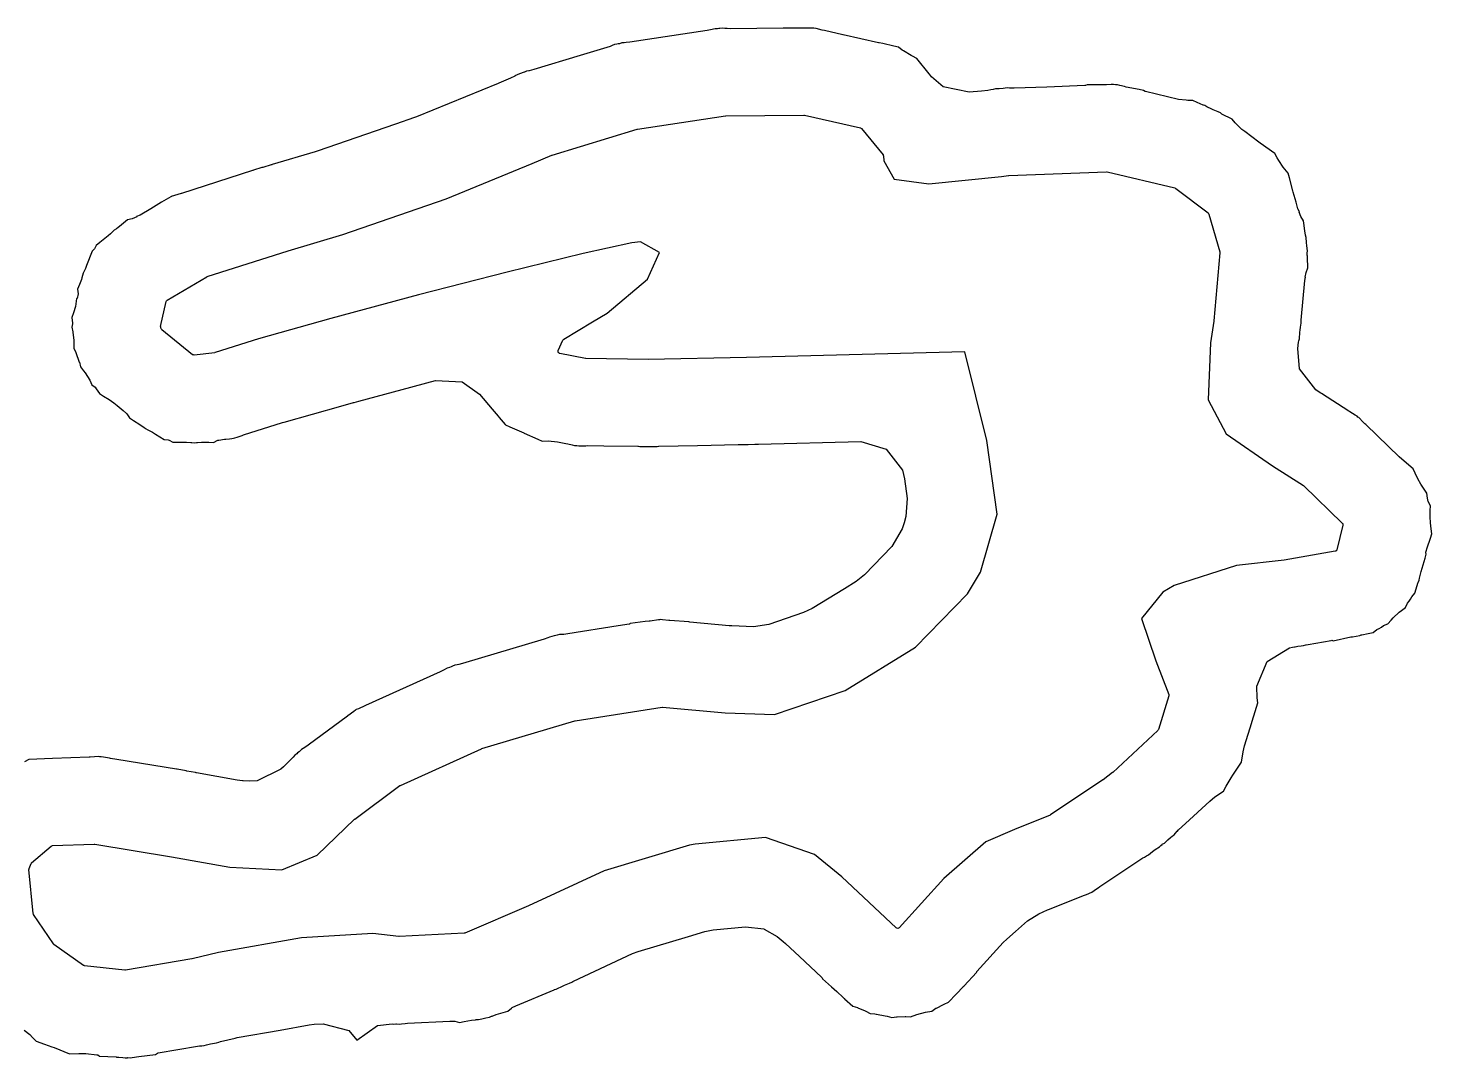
# Model space of a CAD drawing. Extents: x 0.4 to 11.3, y -7.9 to -0.4.
# Drawn here: x 4.2953 to 4.4226, y -3.709 to -3.6156 of the extents above; entities that cross this region are included whole.
import ezdxf

# ---------------------------------------------------------------- set-up
doc = ezdxf.new("R2010")
doc.units = 0
doc.header["$MEASUREMENT"] = 0
doc.layers.add('BLACK', color=7, linetype='CONTINUOUS')

msp = doc.modelspace()

# ---------------------------------------------------------------- linework, layer by layer
at = {"layer": 'BLACK', "linetype": 'CONTINUOUS'}
for p, q in [((4.35686, -3.61579), (4.34985, -3.61686)), ((4.35716, -3.61573), (4.35686, -3.61579)), ((4.35758, -3.61564), (4.35716, -3.61573)), ((4.3578, -3.61563), (4.35758, -3.61564)), ((4.35792, -3.61562), (4.3578, -3.61563)), ((4.35803, -3.61562), (4.35792, -3.61562)), ((4.35824, -3.61558), (4.35803, -3.61562)), ((4.35846, -3.6156), (4.35824, -3.61558)), ((4.35867, -3.61562), (4.35846, -3.6156)), ((4.35846, -3.6156), (4.35846, -3.6156)), ((4.35899, -3.61563), (4.35867, -3.61562)), ((4.36376, -3.61559), (4.35899, -3.61563)), ((4.36377, -3.61558), (4.36376, -3.61559)), ((4.36376, -3.61559), (4.36376, -3.61559)), ((4.36382, -3.61558), (4.36377, -3.61558)), ((4.36465, -3.61558), (4.36382, -3.61558)), ((4.36382, -3.61558), (4.36382, -3.61558)), ((4.36566, -3.61558), (4.36465, -3.61558)), ((4.36651, -3.61557), (4.36566, -3.61558)), ((4.36566, -3.61558), (4.36566, -3.61558)), ((4.36652, -3.61558), (4.36651, -3.61557)), ((4.36653, -3.61558), (4.36652, -3.61558)), ((4.36674, -3.61562), (4.36653, -3.61558)), ((4.3673, -3.61575), (4.36674, -3.61562)), ((4.36674, -3.61562), (4.36674, -3.61562)), ((4.36731, -3.61575), (4.3673, -3.61575)), ((4.3675, -3.61579), (4.36731, -3.61575)), ((4.36917, -3.61617), (4.3675, -3.61579)), ((4.34825, -3.61715), (4.34806, -3.61723)), ((4.34846, -3.61707), (4.34825, -3.61715)), ((4.34825, -3.61715), (4.34825, -3.61715)), ((4.34867, -3.61704), (4.34846, -3.61707)), ((4.34879, -3.61701), (4.34867, -3.61704)), ((4.3489, -3.61699), (4.34879, -3.61701)), ((4.34911, -3.61692), (4.3489, -3.61699)), ((4.34933, -3.61691), (4.34911, -3.61692)), ((4.34953, -3.61689), (4.34933, -3.61691)), ((4.34933, -3.61691), (4.34933, -3.61691)), ((4.34985, -3.61686), (4.34953, -3.61689)), ((4.3692, -3.61617), (4.36917, -3.61617)), ((4.36917, -3.61617), (4.36917, -3.61617)), ((4.36921, -3.61618), (4.3692, -3.61617)), ((4.37242, -3.6169), (4.36921, -3.61618)), ((4.36921, -3.61618), (4.36921, -3.61618)), ((4.37246, -3.61691), (4.37242, -3.6169)), ((4.37279, -3.61698), (4.37246, -3.61691)), ((4.37379, -3.6172), (4.37279, -3.61698)), ((4.34533, -3.61807), (4.34115, -3.61934)), ((4.34776, -3.61733), (4.34533, -3.61807)), ((4.34806, -3.61723), (4.34776, -3.61733)), ((4.37422, -3.61729), (4.37379, -3.6172)), ((4.37379, -3.6172), (4.37379, -3.6172)), ((4.37457, -3.61756), (4.37422, -3.61729)), ((4.37467, -3.61764), (4.37457, -3.61756)), ((4.37457, -3.61756), (4.37457, -3.61756)), ((4.37537, -3.61807), (4.37467, -3.61764)), ((4.37549, -3.61813), (4.37537, -3.61807)), ((4.37589, -3.61832), (4.37549, -3.61813)), ((4.37701, -3.61972), (4.37589, -3.61832)), ((4.34026, -3.61958), (4.33985, -3.61973)), ((4.34028, -3.61957), (4.34026, -3.61958)), ((4.34048, -3.61948), (4.34028, -3.61957)), ((4.34028, -3.61957), (4.34028, -3.61957)), ((4.3407, -3.61944), (4.34048, -3.61948)), ((4.34072, -3.61944), (4.3407, -3.61944)), ((4.3407, -3.61944), (4.3407, -3.61944)), ((4.34115, -3.61934), (4.34072, -3.61944)), ((4.3379, -3.6206), (4.3305, -3.62361)), ((4.33797, -3.62057), (4.3379, -3.6206)), ((4.33902, -3.62011), (4.33797, -3.62057)), ((4.33941, -3.61992), (4.33902, -3.62011)), ((4.33943, -3.61991), (4.33941, -3.61992)), ((4.33962, -3.6198), (4.33943, -3.61991)), ((4.33943, -3.61991), (4.33943, -3.61991)), ((4.33985, -3.61973), (4.33962, -3.6198)), ((4.37704, -3.61975), (4.37701, -3.61972)), ((4.37723, -3.61999), (4.37704, -3.61975)), ((4.37829, -3.62089), (4.37723, -3.61999)), ((4.38064, -3.62139), (4.37829, -3.62089)), ((4.38769, -3.62092), (4.38472, -3.62102)), ((4.39113, -3.62079), (4.38769, -3.62092)), ((4.39118, -3.62078), (4.39113, -3.62079)), ((4.39133, -3.62071), (4.39118, -3.62078)), ((4.39186, -3.62071), (4.39133, -3.62071)), ((4.39292, -3.62072), (4.39186, -3.62071)), ((4.39309, -3.62072), (4.39292, -3.62072)), ((4.39352, -3.6207), (4.39309, -3.62072)), ((4.39374, -3.6207), (4.39352, -3.6207)), ((4.39352, -3.6207), (4.39352, -3.6207)), ((4.39392, -3.62073), (4.39374, -3.6207)), ((4.39409, -3.62073), (4.39392, -3.62073)), ((4.3943, -3.62078), (4.39409, -3.62073)), ((4.39473, -3.62088), (4.3943, -3.62078)), ((4.3943, -3.62078), (4.3943, -3.62078)), ((4.39489, -3.62092), (4.39473, -3.62088)), ((4.39607, -3.62114), (4.39489, -3.62092)), ((4.38176, -3.62128), (4.38064, -3.62139)), ((4.38234, -3.62122), (4.38176, -3.62128)), ((4.3826, -3.62117), (4.38234, -3.62122)), ((4.38281, -3.62114), (4.3826, -3.62117)), ((4.3826, -3.62117), (4.3826, -3.62117)), ((4.38302, -3.62108), (4.38281, -3.62114)), ((4.38324, -3.62108), (4.38302, -3.62108)), ((4.38337, -3.62107), (4.38324, -3.62108)), ((4.38324, -3.62108), (4.38324, -3.62108)), ((4.38373, -3.62104), (4.38337, -3.62107)), ((4.38408, -3.621), (4.38373, -3.62104)), ((4.3843, -3.62102), (4.38408, -3.621)), ((4.38442, -3.62101), (4.3843, -3.62102)), ((4.38472, -3.62102), (4.38442, -3.62101)), ((4.39646, -3.62122), (4.39607, -3.62114)), ((4.39607, -3.62114), (4.39607, -3.62114)), ((4.39659, -3.62132), (4.39646, -3.62122)), ((4.39664, -3.62133), (4.39659, -3.62132)), ((4.39962, -3.62204), (4.39664, -3.62133)), ((4.40032, -3.62211), (4.39962, -3.62204)), ((4.40048, -3.62214), (4.40032, -3.62211)), ((4.40092, -3.62213), (4.40048, -3.62214)), ((4.40132, -3.62232), (4.40092, -3.62213)), ((4.35055, -3.62474), (4.35852, -3.62353)), ((4.35852, -3.62353), (4.35854, -3.62353)), ((4.35854, -3.62353), (4.35855, -3.62352)), ((4.35855, -3.62352), (4.36564, -3.62347)), ((4.36564, -3.62347), (4.36566, -3.62348)), ((4.36566, -3.62348), (4.36569, -3.62348)), ((4.36569, -3.62348), (4.37077, -3.62462)), ((4.40186, -3.62256), (4.40132, -3.62232)), ((4.40189, -3.62257), (4.40186, -3.62256)), ((4.40201, -3.6226), (4.40189, -3.62257)), ((4.40221, -3.6227), (4.40201, -3.6226)), ((4.40266, -3.62292), (4.40221, -3.6227)), ((4.40277, -3.62298), (4.40266, -3.62292)), ((4.40323, -3.62318), (4.40277, -3.62298)), ((4.40343, -3.62327), (4.40323, -3.62318)), ((4.40323, -3.62318), (4.40323, -3.62318)), ((4.40353, -3.62335), (4.40343, -3.62327)), ((4.40356, -3.62337), (4.40353, -3.62335)), ((4.40449, -3.62382), (4.40356, -3.62337)), ((4.32858, -3.62428), (4.32147, -3.62673)), ((4.3303, -3.62369), (4.32858, -3.62428)), ((4.3305, -3.62361), (4.3303, -3.62369)), ((4.34279, -3.62709), (4.35052, -3.62474)), ((4.35052, -3.62474), (4.35053, -3.62475)), ((4.35053, -3.62475), (4.35055, -3.62474)), ((4.37077, -3.62462), (4.37082, -3.62466)), ((4.37082, -3.62466), (4.37088, -3.62469)), ((4.37088, -3.62469), (4.37282, -3.62706)), ((4.40476, -3.62417), (4.40449, -3.62382)), ((4.4049, -3.62428), (4.40476, -3.62417)), ((4.40538, -3.62476), (4.4049, -3.62428)), ((4.40564, -3.62496), (4.40538, -3.62476)), ((4.40692, -3.62593), (4.40564, -3.62496)), ((4.40703, -3.62601), (4.40692, -3.62593)), ((4.40837, -3.62696), (4.40703, -3.62601)), ((4.32131, -3.62678), (4.3174, -3.62795)), ((4.32147, -3.62673), (4.32131, -3.62678)), ((4.34098, -3.62786), (4.34276, -3.6271)), ((4.34276, -3.6271), (4.34278, -3.6271)), ((4.34278, -3.6271), (4.34279, -3.62709)), ((4.37282, -3.62706), (4.37284, -3.62712)), ((4.37284, -3.62712), (4.37287, -3.62717)), ((4.37287, -3.62717), (4.37288, -3.62762)), ((4.40858, -3.62734), (4.40837, -3.62696)), ((4.40872, -3.62758), (4.40858, -3.62734)), ((4.31562, -3.6285), (4.30916, -3.63057)), ((4.31564, -3.62849), (4.31562, -3.6285)), ((4.31571, -3.62845), (4.31564, -3.62849)), ((4.31647, -3.62823), (4.31571, -3.62845)), ((4.31654, -3.62821), (4.31647, -3.62823)), ((4.3173, -3.62796), (4.31654, -3.62821)), ((4.31738, -3.62796), (4.3173, -3.62796)), ((4.3174, -3.62795), (4.31738, -3.62796)), ((4.33318, -3.63105), (4.34098, -3.62786)), ((4.37288, -3.62762), (4.37382, -3.62927)), ((4.38422, -3.62894), (4.39311, -3.62862)), ((4.39311, -3.62862), (4.39314, -3.62863)), ((4.39314, -3.62863), (4.39316, -3.62862)), ((4.39316, -3.62862), (4.3993, -3.63007)), ((4.40913, -3.62819), (4.40872, -3.62758)), ((4.40959, -3.62874), (4.40913, -3.62819)), ((4.37382, -3.62927), (4.37699, -3.6297)), ((4.37699, -3.6297), (4.38356, -3.62903)), ((4.38356, -3.62903), (4.3842, -3.62894)), ((4.3842, -3.62894), (4.38421, -3.62894)), ((4.38421, -3.62894), (4.38422, -3.62894)), ((4.4097, -3.62916), (4.40959, -3.62874)), ((4.40999, -3.63032), (4.4097, -3.62916)), ((4.30822, -3.63087), (4.30737, -3.63137)), ((4.30823, -3.63087), (4.30822, -3.63087)), ((4.30825, -3.63086), (4.30823, -3.63087)), ((4.30915, -3.63058), (4.30825, -3.63086)), ((4.30916, -3.63057), (4.30915, -3.63058)), ((4.32381, -3.63428), (4.33318, -3.63105)), ((4.3993, -3.63007), (4.39934, -3.6301)), ((4.39934, -3.6301), (4.39938, -3.63011)), ((4.39938, -3.63011), (4.40231, -3.63234)), ((4.41002, -3.63046), (4.40999, -3.63032)), ((4.41029, -3.63137), (4.41002, -3.63046)), ((4.3064, -3.63195), (4.30541, -3.63253)), ((4.30737, -3.63137), (4.3064, -3.63195)), ((4.40231, -3.63234), (4.40234, -3.63239)), ((4.40234, -3.63239), (4.40238, -3.63244)), ((4.40238, -3.63244), (4.40338, -3.63588)), ((4.41046, -3.63195), (4.41029, -3.63137)), ((4.4106, -3.63225), (4.41046, -3.63195)), ((4.41057, -3.63226), (4.4106, -3.63225)), ((4.41072, -3.63267), (4.41057, -3.63226)), ((4.30344, -3.63366), (4.30327, -3.63379)), ((4.30356, -3.63357), (4.30344, -3.63366)), ((4.30429, -3.63297), (4.30356, -3.63357)), ((4.30471, -3.63287), (4.30429, -3.63297)), ((4.30511, -3.63268), (4.30471, -3.63287)), ((4.30541, -3.63253), (4.3051, -3.63266)), ((4.3051, -3.63266), (4.30511, -3.63268)), ((4.41097, -3.63304), (4.41072, -3.63267)), ((4.41102, -3.63347), (4.41097, -3.63304)), ((4.41109, -3.63398), (4.41102, -3.63347)), ((4.41102, -3.63347), (4.41102, -3.63347)), ((4.30252, -3.63441), (4.30176, -3.63503)), ((4.30273, -3.63423), (4.30252, -3.63441)), ((4.30292, -3.63405), (4.30273, -3.63423)), ((4.30308, -3.6339), (4.30292, -3.63405)), ((4.30292, -3.63405), (4.30292, -3.63405)), ((4.30327, -3.63379), (4.30308, -3.6339)), ((4.31884, -3.63576), (4.32381, -3.63428)), ((4.35082, -3.63495), (4.35004, -3.63506)), ((4.35253, -3.63593), (4.35082, -3.63495)), ((4.41112, -3.63413), (4.41109, -3.63398)), ((4.41112, -3.63414), (4.41112, -3.63413)), ((4.41115, -3.63435), (4.41112, -3.63414)), ((4.41122, -3.63456), (4.41115, -3.63435)), ((4.41124, -3.63503), (4.41122, -3.63456)), ((4.30107, -3.63579), (4.30057, -3.63711)), ((4.30129, -3.63558), (4.30107, -3.63579)), ((4.30142, -3.6353), (4.30129, -3.63558)), ((4.30176, -3.63503), (4.30142, -3.6353)), ((4.30176, -3.63503), (4.30176, -3.63503)), ((4.3115, -3.63811), (4.31884, -3.63576)), ((4.31884, -3.63576), (4.31884, -3.63576)), ((4.31884, -3.63576), (4.31884, -3.63576)), ((4.34561, -3.63602), (4.33872, -3.63771)), ((4.35004, -3.63506), (4.34561, -3.63602)), ((4.35145, -3.63834), (4.35253, -3.63593)), ((4.40339, -3.63596), (4.40282, -3.64213)), ((4.40338, -3.63588), (4.40338, -3.63592)), ((4.40338, -3.63592), (4.40339, -3.63596)), ((4.41127, -3.63532), (4.41124, -3.63503)), ((4.41133, -3.63577), (4.41127, -3.63532)), ((4.41131, -3.63599), (4.41133, -3.63577)), ((4.41131, -3.63621), (4.41131, -3.63599)), ((4.41132, -3.63621), (4.41131, -3.63621)), ((4.41132, -3.63637), (4.41132, -3.63621)), ((4.30046, -3.63737), (4.30034, -3.63761)), ((4.30057, -3.63711), (4.30046, -3.63737)), ((4.30057, -3.63711), (4.30057, -3.63711)), ((4.4112, -3.63773), (4.41137, -3.63732)), ((4.41137, -3.63732), (4.41132, -3.63637)), ((4.30009, -3.63836), (4.29991, -3.63883)), ((4.30014, -3.63821), (4.30009, -3.63836)), ((4.3002, -3.63802), (4.30014, -3.63821)), ((4.30025, -3.63781), (4.3002, -3.63802)), ((4.30034, -3.63761), (4.30025, -3.63781)), ((4.30034, -3.63761), (4.30034, -3.63761)), ((4.30787, -3.64024), (4.31146, -3.63813)), ((4.31146, -3.63813), (4.31148, -3.63813)), ((4.31148, -3.63813), (4.3115, -3.63811)), ((4.33872, -3.63771), (4.33067, -3.63978)), ((4.33872, -3.63771), (4.33872, -3.63771)), ((4.3478, -3.64143), (4.35145, -3.63834)), ((4.41075, -3.64205), (4.41108, -3.63848)), ((4.41108, -3.63848), (4.41116, -3.63817)), ((4.41113, -3.63816), (4.4112, -3.63773)), ((4.41116, -3.63817), (4.41113, -3.63816)), ((4.29979, -3.63967), (4.29972, -3.64011)), ((4.29991, -3.63883), (4.29975, -3.63924)), ((4.29975, -3.63924), (4.29979, -3.63967)), ((4.33067, -3.63978), (4.32271, -3.64191)), ((4.29956, -3.64083), (4.29937, -3.64139)), ((4.29965, -3.6401), (4.29956, -3.64083)), ((4.29972, -3.64011), (4.29965, -3.6401)), ((4.30728, -3.64263), (4.30777, -3.64037)), ((4.30777, -3.64036), (4.30782, -3.64031)), ((4.30778, -3.64037), (4.30777, -3.64036)), ((4.30777, -3.64037), (4.30778, -3.64037)), ((4.30782, -3.64031), (4.30786, -3.64025)), ((4.30786, -3.64025), (4.30787, -3.64024)), ((4.30786, -3.64025), (4.30786, -3.64025)), ((4.29937, -3.64139), (4.29922, -3.64183)), ((4.29922, -3.64183), (4.29928, -3.64235)), ((4.29929, -3.64241), (4.29922, -3.6427)), ((4.29928, -3.64235), (4.29929, -3.64235)), ((4.29929, -3.64235), (4.29929, -3.64241)), ((4.30729, -3.64268), (4.30728, -3.64263)), ((4.32271, -3.64191), (4.31615, -3.64377)), ((4.32271, -3.64191), (4.32271, -3.64191)), ((4.34385, -3.64379), (4.34646, -3.64222)), ((4.34646, -3.64222), (4.3478, -3.64143)), ((4.34646, -3.64222), (4.34646, -3.64222)), ((4.34646, -3.64222), (4.34646, -3.64222)), ((4.40282, -3.64214), (4.40254, -3.64413)), ((4.40282, -3.64213), (4.40282, -3.64214)), ((4.40282, -3.64214), (4.40282, -3.64214)), ((4.41071, -3.6427), (4.41076, -3.64235)), ((4.41075, -3.64217), (4.41075, -3.64205)), ((4.41076, -3.64235), (4.41075, -3.64217)), ((4.29922, -3.6427), (4.29931, -3.64313)), ((4.29931, -3.64313), (4.29931, -3.64314)), ((4.29931, -3.64314), (4.2994, -3.64391)), ((4.2994, -3.64391), (4.29941, -3.64461)), ((4.30729, -3.64274), (4.30729, -3.64268)), ((4.30733, -3.64285), (4.30729, -3.64274)), ((4.30737, -3.64289), (4.30733, -3.64285)), ((4.30739, -3.64293), (4.30737, -3.64289)), ((4.31018, -3.6452), (4.30739, -3.64293)), ((4.31615, -3.64377), (4.31223, -3.64501)), ((4.34335, -3.64482), (4.34377, -3.64387)), ((4.34377, -3.64387), (4.34382, -3.64383)), ((4.34382, -3.64383), (4.34385, -3.64379)), ((4.41054, -3.64394), (4.4106, -3.64377)), ((4.4106, -3.64377), (4.41065, -3.64315)), ((4.41065, -3.64315), (4.41067, -3.64296)), ((4.41067, -3.64296), (4.41071, -3.6427)), ((4.29941, -3.64461), (4.2996, -3.645)), ((4.2996, -3.645), (4.2996, -3.64501)), ((4.2996, -3.64501), (4.2999, -3.64586)), ((4.31219, -3.64502), (4.31033, -3.64524)), ((4.31221, -3.64501), (4.31219, -3.64502)), ((4.31223, -3.64501), (4.31221, -3.64501)), ((4.34334, -3.64486), (4.34335, -3.64485)), ((4.34335, -3.64492), (4.34334, -3.64486)), ((4.34335, -3.64485), (4.34335, -3.64482)), ((4.34335, -3.64497), (4.34335, -3.64492)), ((4.34336, -3.64499), (4.34335, -3.64497)), ((4.34337, -3.64501), (4.34336, -3.64499)), ((4.34341, -3.64504), (4.34337, -3.64501)), ((4.34345, -3.64508), (4.34341, -3.64504)), ((4.34347, -3.64508), (4.34345, -3.64508)), ((4.34349, -3.6451), (4.34347, -3.64508)), ((4.34582, -3.64554), (4.34349, -3.6451)), ((4.38025, -3.64495), (4.36043, -3.64544)), ((4.38225, -3.65297), (4.38025, -3.64495)), ((4.40254, -3.64413), (4.40232, -3.64928)), ((4.41044, -3.64462), (4.41052, -3.64405)), ((4.41062, -3.64647), (4.41044, -3.64462)), ((4.41052, -3.64405), (4.41054, -3.64394)), ((4.2999, -3.64586), (4.29991, -3.64588)), ((4.29991, -3.64588), (4.30001, -3.64631)), ((4.30001, -3.64631), (4.30028, -3.64666)), ((4.31019, -3.6452), (4.31018, -3.6452)), ((4.31026, -3.64522), (4.31019, -3.6452)), ((4.31019, -3.6452), (4.31019, -3.6452)), ((4.31033, -3.64524), (4.31026, -3.64522)), ((4.31033, -3.64524), (4.31033, -3.64524)), ((4.31033, -3.64524), (4.31033, -3.64524)), ((4.34584, -3.64554), (4.34582, -3.64554)), ((4.34586, -3.64555), (4.34584, -3.64554)), ((4.35151, -3.64562), (4.34586, -3.64555)), ((4.35152, -3.64562), (4.35151, -3.64561)), ((4.35151, -3.64561), (4.35151, -3.64562)), ((4.36043, -3.64544), (4.35152, -3.64562)), ((4.36043, -3.64544), (4.36043, -3.64544)), ((4.36043, -3.64544), (4.36043, -3.64544)), ((4.30028, -3.64666), (4.30028, -3.64666)), ((4.30028, -3.64666), (4.30043, -3.64685)), ((4.30043, -3.64685), (4.30085, -3.64752)), ((4.30085, -3.64752), (4.30105, -3.64792)), ((4.32919, -3.64835), (4.33222, -3.64754)), ((4.33222, -3.64754), (4.33463, -3.64766)), ((4.33463, -3.64766), (4.3362, -3.64877)), ((4.41209, -3.64838), (4.41062, -3.64647)), ((4.30105, -3.64792), (4.30134, -3.64815)), ((4.30134, -3.64815), (4.30144, -3.64828)), ((4.30144, -3.64828), (4.30172, -3.64872)), ((4.30172, -3.64872), (4.3021, -3.64895)), ((4.3021, -3.64895), (4.3021, -3.64895)), ((4.3021, -3.64895), (4.30262, -3.64927)), ((4.32525, -3.6494), (4.32919, -3.64835)), ((4.3362, -3.64877), (4.33736, -3.65013)), ((4.41248, -3.64865), (4.41209, -3.64838)), ((4.41259, -3.64872), (4.41248, -3.64865)), ((4.41509, -3.65033), (4.41259, -3.64872)), ((4.30262, -3.64927), (4.30304, -3.64957)), ((4.30304, -3.64957), (4.30333, -3.6498)), ((4.30333, -3.6498), (4.30389, -3.65026)), ((4.30389, -3.65026), (4.30419, -3.65052)), ((4.31848, -3.65131), (4.32362, -3.64986)), ((4.32362, -3.64986), (4.32478, -3.64953)), ((4.32478, -3.64953), (4.32483, -3.64952)), ((4.32483, -3.64952), (4.32525, -3.6494)), ((4.33736, -3.65013), (4.3379, -3.65078)), ((4.40232, -3.64928), (4.40394, -3.65236)), ((4.30419, -3.65052), (4.30422, -3.65056)), ((4.30422, -3.65056), (4.30446, -3.65093)), ((4.30446, -3.65093), (4.30483, -3.65116)), ((4.30483, -3.65116), (4.3054, -3.65152)), ((4.3054, -3.65152), (4.30571, -3.65173)), ((4.31481, -3.65247), (4.31835, -3.65135)), ((4.31835, -3.65135), (4.31848, -3.65131)), ((4.3379, -3.65078), (4.33801, -3.6509)), ((4.33801, -3.6509), (4.33853, -3.65153)), ((4.33853, -3.65153), (4.33855, -3.65154)), ((4.33855, -3.65154), (4.33857, -3.65156)), ((4.41517, -3.65037), (4.41509, -3.65033)), ((4.41566, -3.65067), (4.41517, -3.65037)), ((4.41584, -3.65078), (4.41566, -3.65067)), ((4.41566, -3.65067), (4.41566, -3.65067)), ((4.41591, -3.65085), (4.41584, -3.65078)), ((4.416, -3.6509), (4.41591, -3.65085)), ((4.41639, -3.65131), (4.416, -3.6509)), ((4.41654, -3.65146), (4.41639, -3.65131)), ((4.41661, -3.65153), (4.41654, -3.65146)), ((4.41867, -3.65353), (4.41661, -3.65153)), ((4.30571, -3.65173), (4.30575, -3.65176)), ((4.30575, -3.65176), (4.30592, -3.6519)), ((4.30592, -3.6519), (4.30612, -3.652)), ((4.30612, -3.652), (4.30612, -3.652)), ((4.30612, -3.652), (4.30619, -3.65204)), ((4.30619, -3.65204), (4.30654, -3.65223)), ((4.30654, -3.65223), (4.30681, -3.6524)), ((4.30681, -3.6524), (4.30759, -3.65288)), ((4.31352, -3.65283), (4.31374, -3.65281)), ((4.31374, -3.65281), (4.31388, -3.65277)), ((4.31388, -3.65277), (4.31401, -3.65275)), ((4.31401, -3.65275), (4.31422, -3.65268)), ((4.31422, -3.65268), (4.31469, -3.65251)), ((4.31422, -3.65268), (4.31422, -3.65268)), ((4.31469, -3.65251), (4.31481, -3.65247)), ((4.33857, -3.65156), (4.33896, -3.65173)), ((4.33896, -3.65173), (4.33896, -3.65173)), ((4.33896, -3.65173), (4.34023, -3.65229)), ((4.34023, -3.65229), (4.34025, -3.6523)), ((4.34025, -3.6523), (4.3415, -3.65286)), ((4.40394, -3.65236), (4.40817, -3.65527)), ((4.30759, -3.65288), (4.30797, -3.65292)), ((4.30797, -3.65292), (4.30805, -3.65295)), ((4.30805, -3.65295), (4.3084, -3.65312)), ((4.3084, -3.65312), (4.30942, -3.65313)), ((4.30942, -3.65313), (4.30963, -3.65313)), ((4.30963, -3.65313), (4.31003, -3.65315)), ((4.31003, -3.65315), (4.31012, -3.65316)), ((4.31012, -3.65316), (4.31034, -3.65318)), ((4.31034, -3.65318), (4.31055, -3.65316)), ((4.31055, -3.65316), (4.31062, -3.65316)), ((4.31062, -3.65316), (4.31099, -3.65314)), ((4.31099, -3.65314), (4.31165, -3.65314)), ((4.31165, -3.65314), (4.31165, -3.65314)), ((4.31165, -3.65314), (4.31209, -3.65315)), ((4.31209, -3.65315), (4.31248, -3.65296)), ((4.31248, -3.65296), (4.31255, -3.65295)), ((4.31255, -3.65295), (4.31307, -3.65287)), ((4.31307, -3.65287), (4.31321, -3.65286)), ((4.31321, -3.65286), (4.31352, -3.65283)), ((4.31352, -3.65283), (4.31352, -3.65283)), ((4.3415, -3.65286), (4.3415, -3.65286)), ((4.3415, -3.65286), (4.3419, -3.65304)), ((4.3419, -3.65304), (4.34244, -3.65302)), ((4.34244, -3.65302), (4.34328, -3.65309)), ((4.34328, -3.65309), (4.34404, -3.65324)), ((4.34404, -3.65324), (4.34422, -3.65328)), ((4.34422, -3.65328), (4.34463, -3.65338)), ((4.34463, -3.65338), (4.34463, -3.65338)), ((4.34463, -3.65338), (4.34484, -3.65343)), ((4.34484, -3.65343), (4.34504, -3.65343)), ((4.34504, -3.65343), (4.34522, -3.65347)), ((4.34522, -3.65347), (4.34544, -3.65346)), ((4.34544, -3.65346), (4.34572, -3.65345)), ((4.34544, -3.65346), (4.34544, -3.65346)), ((4.34572, -3.65345), (4.34586, -3.65345)), ((4.34586, -3.65345), (4.34604, -3.65344)), ((4.34604, -3.65344), (4.34749, -3.65346)), ((4.34749, -3.65346), (4.35059, -3.6535)), ((4.35059, -3.6535), (4.35064, -3.6535)), ((4.35064, -3.6535), (4.35076, -3.65353)), ((4.35076, -3.65353), (4.35148, -3.65351)), ((4.35148, -3.65351), (4.35161, -3.65351)), ((4.35161, -3.65351), (4.35167, -3.65351)), ((4.35167, -3.65351), (4.35211, -3.65352)), ((4.35211, -3.65352), (4.35211, -3.65352)), ((4.35211, -3.65352), (4.35233, -3.65352)), ((4.35233, -3.65352), (4.35245, -3.65349)), ((4.35245, -3.65349), (4.35249, -3.65349)), ((4.35249, -3.65349), (4.35598, -3.65342)), ((4.35598, -3.65342), (4.35969, -3.65335)), ((4.35969, -3.65335), (4.35969, -3.65335)), ((4.35969, -3.65335), (4.3597, -3.65335)), ((4.3597, -3.65335), (4.35975, -3.65335)), ((4.35975, -3.65335), (4.35997, -3.65334)), ((4.35975, -3.65335), (4.35975, -3.65335)), ((4.35997, -3.65334), (4.3606, -3.65333)), ((4.3606, -3.65333), (4.36119, -3.65332)), ((4.36119, -3.65332), (4.36145, -3.65331)), ((4.36145, -3.65331), (4.36145, -3.65331)), ((4.36145, -3.65331), (4.3615, -3.65331)), ((4.3615, -3.65331), (4.36152, -3.65331)), ((4.36152, -3.65331), (4.37081, -3.65308)), ((4.36152, -3.65331), (4.36152, -3.65331)), ((4.37081, -3.65308), (4.37312, -3.65377)), ((4.37312, -3.65377), (4.37458, -3.65568)), ((4.38318, -3.65966), (4.38225, -3.65297)), ((4.41964, -3.65447), (4.41867, -3.65353)), ((4.40817, -3.65527), (4.41097, -3.65706)), ((4.41988, -3.65468), (4.41964, -3.65447)), ((4.42093, -3.65555), (4.41988, -3.65468)), ((4.37458, -3.65568), (4.37476, -3.65644)), ((4.37476, -3.65644), (4.37501, -3.65825)), ((4.42111, -3.65595), (4.42093, -3.65555)), ((4.42135, -3.65645), (4.42111, -3.65595)), ((4.42111, -3.65595), (4.42111, -3.65595)), ((4.42161, -3.65694), (4.42135, -3.65645)), ((4.41097, -3.65706), (4.41098, -3.65707)), ((4.41098, -3.65707), (4.411, -3.65708)), ((4.411, -3.65708), (4.41449, -3.66047)), ((4.42215, -3.65777), (4.42161, -3.65694)), ((4.42221, -3.65821), (4.42215, -3.65777)), ((4.37501, -3.65825), (4.3749, -3.65987)), ((4.42226, -3.65835), (4.42221, -3.65821)), ((4.42229, -3.6585), (4.42226, -3.65835)), ((4.42248, -3.6589), (4.42229, -3.6585)), ((4.42247, -3.65934), (4.42248, -3.6589)), ((4.37473, -3.66045), (4.37457, -3.66098)), ((4.3749, -3.65987), (4.37473, -3.66045)), ((4.38165, -3.66492), (4.38318, -3.65966)), ((4.41449, -3.66047), (4.41451, -3.6605)), ((4.42246, -3.65989), (4.42247, -3.65934)), ((4.42249, -3.66045), (4.42246, -3.65989)), ((4.42247, -3.65934), (4.42247, -3.65934)), ((4.42256, -3.66098), (4.42249, -3.66045)), ((4.37457, -3.66098), (4.37363, -3.6626)), ((4.41455, -3.66066), (4.414, -3.66289)), ((4.41451, -3.6605), (4.41453, -3.66051)), ((4.41453, -3.66051), (4.41453, -3.66057)), ((4.41453, -3.66057), (4.41455, -3.66061)), ((4.41455, -3.66061), (4.41455, -3.66064)), ((4.41455, -3.66064), (4.41455, -3.66066)), ((4.42248, -3.66185), (4.42262, -3.66143)), ((4.42262, -3.66143), (4.42256, -3.66098)), ((4.37363, -3.6626), (4.37115, -3.66517)), ((4.41388, -3.66301), (4.41385, -3.66303)), ((4.41391, -3.66301), (4.41388, -3.66301)), ((4.41394, -3.66298), (4.41391, -3.66301)), ((4.41397, -3.66295), (4.41394, -3.66298)), ((4.41398, -3.66292), (4.41397, -3.66295)), ((4.414, -3.66289), (4.41398, -3.66292)), ((4.4221, -3.66302), (4.42219, -3.66272)), ((4.42219, -3.66272), (4.42248, -3.66185)), ((4.42248, -3.66185), (4.42248, -3.66185)), ((4.40921, -3.66384), (4.40489, -3.66431)), ((4.40922, -3.66383), (4.40921, -3.66384)), ((4.41385, -3.66303), (4.40922, -3.66383)), ((4.40922, -3.66383), (4.40922, -3.66383)), ((4.42165, -3.66485), (4.422, -3.66364)), ((4.422, -3.66364), (4.4221, -3.66329)), ((4.422, -3.66364), (4.422, -3.66364)), ((4.42207, -3.66314), (4.42208, -3.6631)), ((4.4221, -3.66329), (4.42207, -3.66314)), ((4.42208, -3.6631), (4.4221, -3.66302)), ((4.37115, -3.66517), (4.37039, -3.66578)), ((4.38047, -3.66689), (4.38165, -3.66492)), ((4.40489, -3.66431), (4.39924, -3.66614)), ((4.42145, -3.66566), (4.4215, -3.66545)), ((4.4215, -3.66545), (4.42161, -3.66499)), ((4.4215, -3.66545), (4.4215, -3.66545)), ((4.42161, -3.66499), (4.42165, -3.66485)), ((4.36934, -3.66642), (4.36639, -3.66822)), ((4.37039, -3.66578), (4.36934, -3.66642)), ((4.39821, -3.66673), (4.39627, -3.66912)), ((4.39924, -3.66614), (4.39821, -3.66673)), ((4.42108, -3.66684), (4.42137, -3.66584)), ((4.42137, -3.66584), (4.42139, -3.66579)), ((4.42139, -3.66579), (4.42145, -3.66566)), ((4.37578, -3.67173), (4.38047, -3.66689)), ((4.42021, -3.66813), (4.42041, -3.66774)), ((4.42041, -3.66774), (4.42055, -3.66756)), ((4.42055, -3.66756), (4.42068, -3.66737)), ((4.42068, -3.66737), (4.42079, -3.66717)), ((4.42079, -3.66717), (4.42108, -3.66684)), ((4.3516, -3.66936), (4.35125, -3.66941)), ((4.35168, -3.66935), (4.3516, -3.66936)), ((4.35245, -3.66923), (4.35168, -3.66935)), ((4.35254, -3.66923), (4.35245, -3.66923)), ((4.35262, -3.66922), (4.35254, -3.66923)), ((4.3528, -3.66924), (4.35262, -3.66922)), ((4.3534, -3.66929), (4.3528, -3.66924)), ((4.3528, -3.66924), (4.3528, -3.66924)), ((4.35348, -3.6693), (4.3534, -3.66929)), ((4.35521, -3.66942), (4.35348, -3.6693)), ((4.36561, -3.66859), (4.36246, -3.66966)), ((4.36639, -3.66822), (4.36561, -3.66859)), ((4.39627, -3.66912), (4.39757, -3.67297)), ((4.41863, -3.6696), (4.41892, -3.66927)), ((4.41892, -3.66927), (4.41911, -3.66906)), ((4.41892, -3.66927), (4.41892, -3.66927)), ((4.41911, -3.66906), (4.41964, -3.66856)), ((4.41964, -3.66856), (4.41986, -3.66839)), ((4.41986, -3.66839), (4.42021, -3.66813)), ((4.34327, -3.67064), (4.34313, -3.67067)), ((4.34348, -3.67058), (4.34327, -3.67064)), ((4.3437, -3.67057), (4.34348, -3.67058)), ((4.34385, -3.67056), (4.3437, -3.67057)), ((4.3437, -3.67057), (4.3437, -3.67057)), ((4.34421, -3.67052), (4.34385, -3.67056)), ((4.34878, -3.6698), (4.34421, -3.67052)), ((4.3498, -3.66964), (4.34878, -3.6698)), ((4.34982, -3.66964), (4.3498, -3.66964)), ((4.34989, -3.66959), (4.34982, -3.66964)), ((4.35125, -3.66941), (4.34989, -3.66959)), ((4.35528, -3.66946), (4.35521, -3.66942)), ((4.3553, -3.66946), (4.35528, -3.66946)), ((4.35887, -3.66979), (4.3553, -3.66946)), ((4.3591, -3.6698), (4.35887, -3.66979)), ((4.36107, -3.66987), (4.3591, -3.6698)), ((4.36246, -3.66966), (4.36107, -3.66987)), ((4.41609, -3.67066), (4.41621, -3.67061)), ((4.41621, -3.67061), (4.41627, -3.67059)), ((4.41627, -3.67059), (4.41685, -3.67047)), ((4.41685, -3.67047), (4.41728, -3.67038)), ((4.41728, -3.67038), (4.41763, -3.67011)), ((4.41763, -3.67011), (4.41784, -3.67002)), ((4.41784, -3.67002), (4.41804, -3.6699)), ((4.41804, -3.6699), (4.41823, -3.66977)), ((4.41823, -3.66977), (4.41863, -3.6696)), ((4.34208, -3.671), (4.33468, -3.6732)), ((4.34241, -3.67088), (4.34208, -3.671)), ((4.34255, -3.67083), (4.34241, -3.67088)), ((4.34276, -3.67075), (4.34255, -3.67083)), ((4.34255, -3.67083), (4.34255, -3.67083)), ((4.34297, -3.67071), (4.34276, -3.67075)), ((4.34313, -3.67067), (4.34297, -3.67071)), ((4.3694, -3.67564), (4.37578, -3.67173)), ((4.40766, -3.67303), (4.40971, -3.67177)), ((4.40971, -3.67177), (4.40997, -3.67172)), ((4.40997, -3.67172), (4.41015, -3.67168)), ((4.41015, -3.67168), (4.4102, -3.67168)), ((4.4102, -3.67168), (4.41044, -3.67164)), ((4.41044, -3.67164), (4.41076, -3.67161)), ((4.41076, -3.67161), (4.41098, -3.67158)), ((4.41076, -3.67161), (4.41076, -3.67161)), ((4.41098, -3.67158), (4.41118, -3.67151)), ((4.41118, -3.67151), (4.4112, -3.67151)), ((4.4112, -3.67151), (4.41139, -3.67147)), ((4.41139, -3.67147), (4.41349, -3.67111)), ((4.41349, -3.67111), (4.41353, -3.6711)), ((4.41353, -3.6711), (4.41367, -3.67114)), ((4.41367, -3.67114), (4.41527, -3.6708)), ((4.41527, -3.6708), (4.41541, -3.67078)), ((4.41541, -3.67078), (4.41609, -3.67066)), ((4.33468, -3.6732), (4.33434, -3.67329)), ((4.39757, -3.67297), (4.39875, -3.67602)), ((4.40674, -3.67526), (4.40766, -3.67303)), ((4.33264, -3.67396), (4.32587, -3.67702)), ((4.33295, -3.6738), (4.33264, -3.67396)), ((4.33328, -3.67362), (4.33295, -3.6738)), ((4.33349, -3.67356), (4.33328, -3.67362)), ((4.33363, -3.6735), (4.33349, -3.67356)), ((4.33377, -3.67345), (4.33363, -3.6735)), ((4.33397, -3.67336), (4.33377, -3.67345)), ((4.33419, -3.67332), (4.33397, -3.67336)), ((4.33434, -3.67329), (4.33419, -3.67332)), ((4.33419, -3.67332), (4.33419, -3.67332)), ((4.36296, -3.67783), (4.3694, -3.67564)), ((4.40673, -3.67539), (4.40674, -3.67526)), ((4.40676, -3.67624), (4.40673, -3.67539)), ((4.32587, -3.67702), (4.32582, -3.67705)), ((4.39875, -3.67615), (4.39782, -3.67918)), ((4.39875, -3.67602), (4.39875, -3.67608)), ((4.39875, -3.67608), (4.39875, -3.67615)), ((4.40646, -3.67796), (4.40684, -3.67676)), ((4.40678, -3.67633), (4.40676, -3.67624)), ((4.40684, -3.67676), (4.40678, -3.67633)), ((4.32423, -3.67799), (4.32067, -3.68062)), ((4.32426, -3.67796), (4.32423, -3.67799)), ((4.3248, -3.67755), (4.32426, -3.67796)), ((4.32495, -3.67744), (4.3248, -3.67755)), ((4.3248, -3.67755), (4.3248, -3.67755)), ((4.32499, -3.67742), (4.32495, -3.67744)), ((4.32503, -3.67739), (4.32499, -3.67742)), ((4.32522, -3.67731), (4.32503, -3.67739)), ((4.32582, -3.67705), (4.32522, -3.67731)), ((4.32522, -3.67731), (4.32522, -3.67731)), ((4.34488, -3.6784), (4.35277, -3.67717)), ((4.35277, -3.67717), (4.35279, -3.67717)), ((4.35279, -3.67717), (4.35282, -3.67716)), ((4.35282, -3.67716), (4.3585, -3.67768)), ((4.3585, -3.67768), (4.36296, -3.67783)), ((4.40628, -3.67854), (4.40646, -3.67796)), ((4.33641, -3.68092), (4.34485, -3.67841)), ((4.34485, -3.67841), (4.34487, -3.67841)), ((4.34487, -3.67841), (4.34488, -3.6784)), ((4.39776, -3.67927), (4.39366, -3.68308)), ((4.39778, -3.67922), (4.39776, -3.67927)), ((4.39782, -3.67918), (4.39778, -3.67922)), ((4.40562, -3.68066), (4.40627, -3.67856)), ((4.40627, -3.67856), (4.40628, -3.67854)), ((4.32035, -3.68083), (4.32007, -3.681)), ((4.32067, -3.68062), (4.32035, -3.68083)), ((4.40549, -3.68122), (4.40562, -3.68066)), ((4.29532, -3.6819), (4.29494, -3.68211)), ((4.29747, -3.68182), (4.29532, -3.6819)), ((4.30081, -3.6817), (4.29747, -3.68182)), ((4.3009, -3.68169), (4.30081, -3.6817)), ((4.30168, -3.68165), (4.3009, -3.68169)), ((4.30178, -3.68166), (4.30168, -3.68165)), ((4.30188, -3.68166), (4.30178, -3.68166)), ((4.3021, -3.6817), (4.30188, -3.68166)), ((4.30265, -3.6818), (4.3021, -3.6817)), ((4.3021, -3.6817), (4.3021, -3.6817)), ((4.30274, -3.68182), (4.30265, -3.6818)), ((4.30331, -3.68191), (4.30274, -3.68182)), ((4.30871, -3.6828), (4.30331, -3.68191)), ((4.31898, -3.68204), (4.31842, -3.68258)), ((4.31924, -3.68177), (4.31898, -3.68204)), ((4.3193, -3.6817), (4.31924, -3.68177)), ((4.31946, -3.68152), (4.3193, -3.6817)), ((4.31963, -3.68139), (4.31946, -3.68152)), ((4.3197, -3.68132), (4.31963, -3.68139)), ((4.31984, -3.68121), (4.3197, -3.68132)), ((4.31991, -3.68116), (4.31984, -3.68121)), ((4.32007, -3.681), (4.31991, -3.68116)), ((4.32903, -3.68426), (4.33638, -3.68093)), ((4.33638, -3.68093), (4.3364, -3.68093)), ((4.3364, -3.68093), (4.33641, -3.68092)), ((4.40535, -3.68216), (4.40549, -3.68122)), ((4.30872, -3.6828), (4.30871, -3.6828)), ((4.30879, -3.6828), (4.30872, -3.6828)), ((4.30959, -3.68294), (4.30879, -3.6828)), ((4.30965, -3.68296), (4.30959, -3.68294)), ((4.31045, -3.68309), (4.30965, -3.68296)), ((4.31052, -3.68311), (4.31045, -3.68309)), ((4.31053, -3.68312), (4.31052, -3.68311)), ((4.31421, -3.68379), (4.31053, -3.68312)), ((4.3182, -3.68279), (4.31603, -3.68384)), ((4.31842, -3.68258), (4.3182, -3.68279)), ((4.39365, -3.68309), (4.39278, -3.68376)), ((4.39366, -3.68308), (4.39365, -3.68308)), ((4.39365, -3.68308), (4.39365, -3.68309)), ((4.40441, -3.68357), (4.40456, -3.68333)), ((4.40456, -3.68333), (4.40535, -3.68216)), ((4.31471, -3.68385), (4.31421, -3.68379)), ((4.31478, -3.68385), (4.31471, -3.68385)), ((4.31531, -3.68388), (4.31478, -3.68385)), ((4.31603, -3.68384), (4.31531, -3.68388)), ((4.32489, -3.68732), (4.32899, -3.68428)), ((4.32899, -3.68428), (4.32901, -3.68427)), ((4.32901, -3.68427), (4.32903, -3.68426)), ((4.39277, -3.68377), (4.38801, -3.68694)), ((4.39278, -3.68376), (4.39277, -3.68376)), ((4.39277, -3.68376), (4.39277, -3.68377)), ((4.4037, -3.68478), (4.40396, -3.68433)), ((4.40396, -3.68433), (4.40441, -3.68357)), ((4.40026, -3.68772), (4.40246, -3.68568)), ((4.40246, -3.68568), (4.40292, -3.68531)), ((4.40292, -3.68531), (4.4037, -3.68478)), ((4.38797, -3.68696), (4.38476, -3.68825)), ((4.38799, -3.68695), (4.38797, -3.68696)), ((4.38801, -3.68694), (4.38799, -3.68695)), ((4.32147, -3.6906), (4.32487, -3.68733)), ((4.32487, -3.68733), (4.32488, -3.68733)), ((4.32488, -3.68733), (4.32489, -3.68732)), ((4.38476, -3.68825), (4.38214, -3.68939)), ((4.39936, -3.68858), (4.39952, -3.68842)), ((4.39952, -3.68843), (4.39964, -3.68829)), ((4.39952, -3.68842), (4.39952, -3.68843)), ((4.39964, -3.68829), (4.40026, -3.68772)), ((4.29734, -3.68977), (4.2974, -3.68975)), ((4.2974, -3.68975), (4.29746, -3.68972)), ((4.29746, -3.68972), (4.30126, -3.68958)), ((4.30126, -3.68958), (4.30128, -3.68959)), ((4.30128, -3.68959), (4.3013, -3.68958)), ((4.3013, -3.68958), (4.30826, -3.69073)), ((4.35526, -3.68969), (4.34753, -3.692)), ((4.35577, -3.68958), (4.35526, -3.68969)), ((4.36217, -3.68899), (4.35577, -3.68958)), ((4.36659, -3.69053), (4.36217, -3.68899)), ((4.38214, -3.68939), (4.37833, -3.6927)), ((4.3979, -3.68983), (4.39803, -3.6897)), ((4.39803, -3.6897), (4.39815, -3.68961)), ((4.39815, -3.68961), (4.39816, -3.6896)), ((4.39816, -3.6896), (4.39835, -3.68949)), ((4.39835, -3.68949), (4.39865, -3.68921)), ((4.39865, -3.68921), (4.3989, -3.689)), ((4.3989, -3.689), (4.39905, -3.68888)), ((4.39905, -3.68888), (4.39922, -3.68875)), ((4.39922, -3.68875), (4.39936, -3.68858)), ((4.29558, -3.69129), (4.29734, -3.68977)), ((4.30826, -3.69073), (4.30827, -3.69073)), ((4.30827, -3.69073), (4.30827, -3.69073)), ((4.30827, -3.69073), (4.31355, -3.69169)), ((4.31827, -3.69192), (4.32147, -3.6906)), ((4.36908, -3.69256), (4.36659, -3.69053)), ((4.39249, -3.69344), (4.39639, -3.69084)), ((4.39639, -3.69084), (4.39653, -3.69076)), ((4.39653, -3.69076), (4.39672, -3.69064)), ((4.39653, -3.69076), (4.39653, -3.69076)), ((4.39672, -3.69064), (4.39692, -3.69055)), ((4.39692, -3.69055), (4.39728, -3.69026)), ((4.39728, -3.69026), (4.39752, -3.69009)), ((4.39752, -3.69009), (4.3979, -3.68983)), ((4.29532, -3.69189), (4.29534, -3.69185)), ((4.29573, -3.69589), (4.29532, -3.69189)), ((4.29534, -3.6918), (4.29553, -3.69136)), ((4.29534, -3.69185), (4.29534, -3.6918)), ((4.29553, -3.69136), (4.29556, -3.69133)), ((4.29556, -3.69133), (4.29558, -3.69129)), ((4.31355, -3.69169), (4.31827, -3.69192)), ((4.34753, -3.692), (4.34066, -3.6952)), ((4.374, -3.69719), (4.36908, -3.69256)), ((4.37833, -3.6927), (4.37429, -3.69717)), ((4.39218, -3.69365), (4.39243, -3.69348)), ((4.39243, -3.69348), (4.39249, -3.69344)), ((4.38784, -3.69552), (4.39079, -3.69433)), ((4.39079, -3.69433), (4.39087, -3.6943)), ((4.39087, -3.6943), (4.39143, -3.69409)), ((4.39143, -3.69409), (4.39162, -3.69402)), ((4.39143, -3.69409), (4.39143, -3.69409)), ((4.39162, -3.69402), (4.39169, -3.69397)), ((4.39169, -3.69397), (4.39177, -3.69394)), ((4.39177, -3.69394), (4.39218, -3.69365)), ((4.29575, -3.69593), (4.29573, -3.69589)), ((4.29576, -3.69598), (4.29575, -3.69593)), ((4.29755, -3.69864), (4.29576, -3.69598)), ((4.34066, -3.6952), (4.33487, -3.69765)), ((4.34066, -3.6952), (4.34066, -3.6952)), ((4.34066, -3.6952), (4.34066, -3.6952)), ((4.38594, -3.69654), (4.38696, -3.6959)), ((4.38696, -3.6959), (4.38775, -3.69556)), ((4.38775, -3.69556), (4.38784, -3.69552)), ((4.35666, -3.69751), (4.35742, -3.69736)), ((4.35742, -3.69736), (4.36035, -3.69708)), ((4.36035, -3.69708), (4.362, -3.69728)), ((4.362, -3.69728), (4.36203, -3.69729)), ((4.36203, -3.69729), (4.36321, -3.69796)), ((4.37401, -3.69719), (4.374, -3.69719)), ((4.37408, -3.69721), (4.37401, -3.69719)), ((4.37401, -3.69719), (4.37401, -3.69719)), ((4.37415, -3.69724), (4.37408, -3.69721)), ((4.37421, -3.69721), (4.37415, -3.69724)), ((4.37415, -3.69724), (4.37415, -3.69724)), ((4.37415, -3.69724), (4.37415, -3.69724)), ((4.37428, -3.69718), (4.37421, -3.69721)), ((4.37429, -3.69717), (4.37428, -3.69717)), ((4.37428, -3.69717), (4.37428, -3.69718)), ((4.38484, -3.69751), (4.38594, -3.69654)), ((4.29758, -3.69866), (4.29755, -3.69864)), ((4.2976, -3.69869), (4.29758, -3.69866)), ((4.32006, -3.69809), (4.31254, -3.69943)), ((4.32654, -3.69771), (4.32006, -3.69809)), ((4.32889, -3.69797), (4.32654, -3.69771)), ((4.3289, -3.69797), (4.32889, -3.69797)), ((4.32892, -3.69798), (4.3289, -3.69797)), ((4.33481, -3.69767), (4.32892, -3.69798)), ((4.33484, -3.69765), (4.33481, -3.69767)), ((4.33487, -3.69765), (4.33484, -3.69765)), ((4.35061, -3.69932), (4.35516, -3.69796)), ((4.35516, -3.69796), (4.35666, -3.69751)), ((4.36321, -3.69796), (4.36377, -3.69842)), ((4.36377, -3.69842), (4.36398, -3.6986)), ((4.36398, -3.6986), (4.36525, -3.69979)), ((4.38133, -3.70115), (4.38371, -3.69852)), ((4.38371, -3.69852), (4.38404, -3.6982)), ((4.38404, -3.6982), (4.38484, -3.69751)), ((4.30029, -3.7006), (4.2976, -3.69869)), ((4.31254, -3.69943), (4.31013, -3.69999)), ((4.34473, -3.70201), (4.35009, -3.69952)), ((4.35009, -3.69952), (4.35061, -3.69932)), ((4.36525, -3.69979), (4.36724, -3.70167)), ((4.30034, -3.70061), (4.30029, -3.7006)), ((4.30038, -3.70063), (4.30034, -3.70061)), ((4.30403, -3.70103), (4.30038, -3.70063)), ((4.30405, -3.70102), (4.30403, -3.70103)), ((4.30408, -3.70103), (4.30405, -3.70102)), ((4.31011, -3.69999), (4.30408, -3.70103)), ((4.31012, -3.69999), (4.31011, -3.69999)), ((4.31013, -3.69999), (4.31012, -3.69999)), ((4.3813, -3.70124), (4.38132, -3.70117)), ((4.38132, -3.70117), (4.38133, -3.70115)), ((4.34316, -3.70274), (4.34381, -3.70244)), ((4.34381, -3.70244), (4.34393, -3.70239)), ((4.34393, -3.70239), (4.34438, -3.7022)), ((4.34438, -3.7022), (4.34458, -3.70211)), ((4.34438, -3.7022), (4.34438, -3.7022)), ((4.34458, -3.70211), (4.34468, -3.70204)), ((4.34468, -3.70204), (4.34473, -3.70201)), ((4.36724, -3.70167), (4.3673, -3.70172)), ((4.3673, -3.70172), (4.36731, -3.70173)), ((4.36731, -3.70173), (4.36734, -3.7018)), ((4.36734, -3.7018), (4.36816, -3.70254)), ((4.3801, -3.70251), (4.38017, -3.70244)), ((4.38017, -3.70244), (4.3813, -3.70124)), ((4.33952, -3.70425), (4.34298, -3.70279)), ((4.34298, -3.70279), (4.34303, -3.70277)), ((4.34303, -3.70277), (4.34316, -3.70274)), ((4.36816, -3.70254), (4.36864, -3.70297)), ((4.36864, -3.70297), (4.36869, -3.70302)), ((4.36869, -3.70302), (4.36914, -3.70345)), ((4.36914, -3.70345), (4.36926, -3.70356)), ((4.36926, -3.70356), (4.36932, -3.7036)), ((4.36932, -3.7036), (4.36933, -3.70361)), ((4.36933, -3.70361), (4.37007, -3.70428)), ((4.37877, -3.70393), (4.37945, -3.70321)), ((4.37945, -3.70321), (4.37946, -3.7032)), ((4.37946, -3.7032), (4.37952, -3.70315)), ((4.37952, -3.70315), (4.38005, -3.70257)), ((4.38005, -3.70257), (4.3801, -3.70251)), ((4.33772, -3.70505), (4.33878, -3.70475)), ((4.33878, -3.70475), (4.33911, -3.70446)), ((4.33911, -3.70446), (4.33917, -3.70442)), ((4.33917, -3.70442), (4.33952, -3.70425)), ((4.37007, -3.70428), (4.37049, -3.7044)), ((4.37049, -3.7044), (4.37055, -3.70443)), ((4.37055, -3.70443), (4.37121, -3.70472)), ((4.37121, -3.70472), (4.37126, -3.70473)), ((4.37126, -3.70473), (4.37164, -3.70496)), ((4.37164, -3.70496), (4.37208, -3.70499)), ((4.37208, -3.70499), (4.37208, -3.70499)), ((4.37208, -3.70499), (4.37219, -3.705)), ((4.37219, -3.705), (4.37224, -3.705)), ((4.37224, -3.705), (4.37303, -3.70515)), ((4.37532, -3.70526), (4.37588, -3.70504)), ((4.37588, -3.70504), (4.37666, -3.70483)), ((4.37666, -3.70483), (4.37726, -3.70473)), ((4.37726, -3.70473), (4.37762, -3.70448)), ((4.37762, -3.70448), (4.37767, -3.70446)), ((4.37767, -3.70446), (4.37831, -3.70412)), ((4.37831, -3.70412), (4.37836, -3.70409)), ((4.37836, -3.70409), (4.37877, -3.70393)), ((4.31812, -3.70645), (4.32076, -3.70598)), ((4.32076, -3.70598), (4.32122, -3.70593)), ((4.32122, -3.70593), (4.32202, -3.70588)), ((4.32202, -3.70588), (4.32435, -3.70649)), ((4.32508, -3.70738), (4.32696, -3.70605)), ((4.32696, -3.70605), (4.32829, -3.70588)), ((4.32829, -3.70588), (4.32841, -3.70591)), ((4.32841, -3.70591), (4.32863, -3.70589)), ((4.32863, -3.70589), (4.32866, -3.7059)), ((4.32866, -3.7059), (4.32869, -3.7059)), ((4.32869, -3.7059), (4.32891, -3.70592)), ((4.32891, -3.70592), (4.32912, -3.7059)), ((4.32912, -3.7059), (4.32946, -3.70586)), ((4.32912, -3.7059), (4.32912, -3.7059)), ((4.32946, -3.70586), (4.32969, -3.70584)), ((4.32969, -3.70584), (4.33352, -3.70564)), ((4.33352, -3.70564), (4.33392, -3.70564)), ((4.33392, -3.70564), (4.33396, -3.70564)), ((4.33396, -3.70564), (4.33439, -3.70576)), ((4.33439, -3.70576), (4.33482, -3.70568)), ((4.33482, -3.70568), (4.33548, -3.70557)), ((4.33482, -3.70568), (4.33482, -3.70568)), ((4.33548, -3.70557), (4.33586, -3.70552)), ((4.33586, -3.70552), (4.33591, -3.70551)), ((4.33591, -3.70551), (4.33613, -3.7055)), ((4.33613, -3.7055), (4.33642, -3.70542)), ((4.33642, -3.70542), (4.3368, -3.70533)), ((4.3368, -3.70533), (4.33711, -3.70528)), ((4.33711, -3.70528), (4.33731, -3.70519)), ((4.33731, -3.70519), (4.33737, -3.70518)), ((4.33737, -3.70518), (4.33772, -3.70505)), ((4.37303, -3.70515), (4.37319, -3.7052)), ((4.37319, -3.7052), (4.37319, -3.7052)), ((4.37319, -3.7052), (4.37361, -3.70532)), ((4.37361, -3.70532), (4.37405, -3.70525)), ((4.37405, -3.70525), (4.3741, -3.70526)), ((4.3741, -3.70526), (4.37482, -3.70523)), ((4.37482, -3.70523), (4.37488, -3.70522)), ((4.37488, -3.70522), (4.37532, -3.70526)), ((4.2949, -3.70645), (4.2954, -3.70687)), ((4.2954, -3.70687), (4.29567, -3.70714)), ((4.29567, -3.70714), (4.29599, -3.70747)), ((4.29599, -3.70747), (4.29676, -3.70773)), ((4.31235, -3.70762), (4.31255, -3.70754)), ((4.31255, -3.70754), (4.31272, -3.70749)), ((4.31272, -3.70749), (4.31403, -3.70719)), ((4.31403, -3.70719), (4.31423, -3.70714)), ((4.31423, -3.70714), (4.31812, -3.70645)), ((4.32435, -3.70649), (4.32508, -3.70738)), ((4.29676, -3.70773), (4.29741, -3.70796)), ((4.29741, -3.70796), (4.29762, -3.70804)), ((4.29762, -3.70804), (4.29901, -3.70862)), ((4.29901, -3.70862), (4.29986, -3.70857)), ((4.29986, -3.70857), (4.3005, -3.70859)), ((4.3005, -3.70859), (4.3015, -3.7087)), ((4.3015, -3.7087), (4.30157, -3.70871)), ((4.30157, -3.70871), (4.30175, -3.70881)), ((4.30175, -3.70881), (4.30324, -3.70889)), ((4.30509, -3.70887), (4.3053, -3.70884)), ((4.3053, -3.70884), (4.30681, -3.70866)), ((4.30681, -3.70866), (4.30699, -3.70855)), ((4.30699, -3.70855), (4.30706, -3.70853)), ((4.30706, -3.70853), (4.31064, -3.70791)), ((4.31064, -3.70791), (4.31081, -3.70789)), ((4.31081, -3.70789), (4.31102, -3.70789)), ((4.31102, -3.70789), (4.31124, -3.70784)), ((4.31124, -3.70784), (4.31145, -3.70779)), ((4.31124, -3.70784), (4.31124, -3.70784)), ((4.31145, -3.70779), (4.31157, -3.70776)), ((4.31157, -3.70776), (4.3118, -3.70771)), ((4.3118, -3.70771), (4.31235, -3.70762)), ((4.30324, -3.70889), (4.30328, -3.7089)), ((4.30328, -3.7089), (4.30349, -3.70891)), ((4.30349, -3.70891), (4.30385, -3.70895)), ((4.30385, -3.70895), (4.30385, -3.70895)), ((4.30385, -3.70895), (4.30407, -3.70898)), ((4.30407, -3.70898), (4.30426, -3.70896)), ((4.30426, -3.70896), (4.30428, -3.70896)), ((4.30428, -3.70896), (4.30429, -3.70896)), ((4.30429, -3.70896), (4.30431, -3.70895)), ((4.30431, -3.70895), (4.30451, -3.70897)), ((4.30451, -3.70897), (4.30509, -3.70887))]:
    msp.add_line(p, q, dxfattribs=at)

doc.saveas('drawing.dxf')
